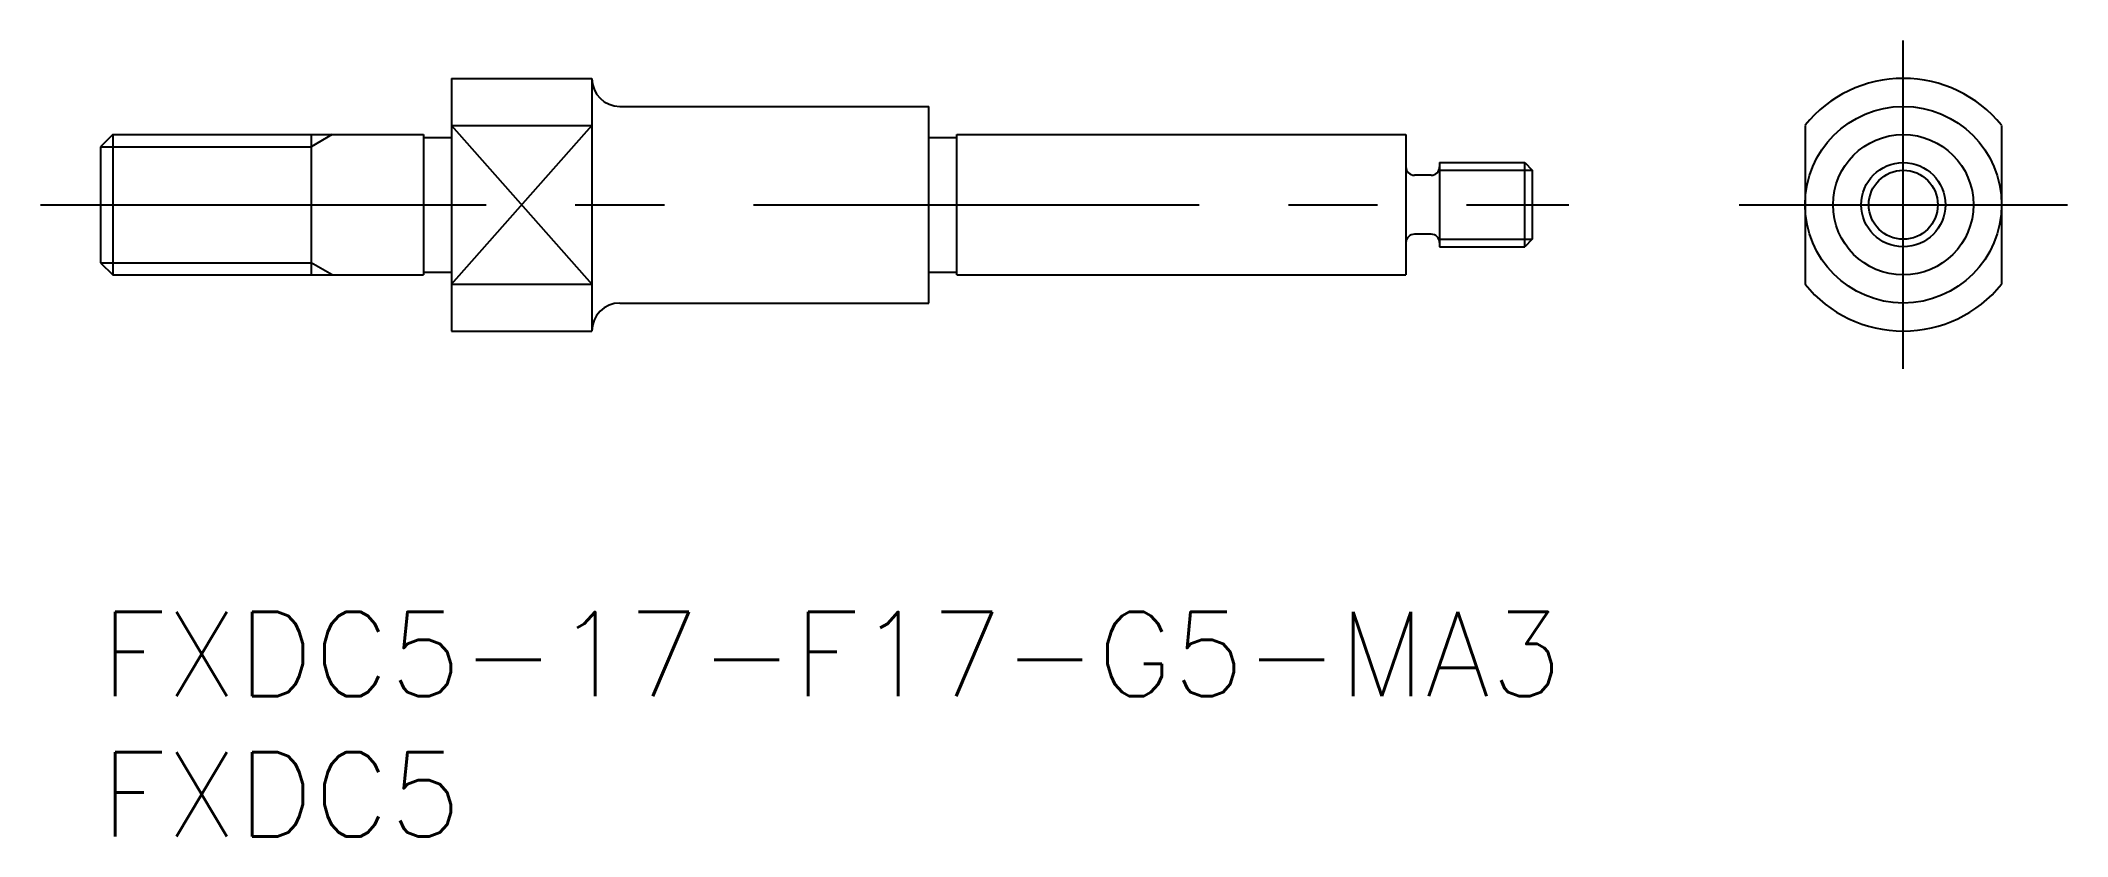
# Model space of a CAD drawing. Extents: x -2.1 to 70.1, y -8 to 20.3.
import ezdxf

# ---------------------------------------------------------------- set-up
doc = ezdxf.new("R2010")
doc.units = 0
doc.header["$LTSCALE"] = 0.5
doc.linetypes.add('CENTER', pattern=[50.8, 31.75, -6.35, 6.35, -6.35])
for name, color, linetype in [('MSM_CENTER', 1, 'CENTER'), ('MSM_CONTINUOUS', 7, 'CONTINUOUS'), ('MSM_NARROW', 5, 'CONTINUOUS'), ('MSM_PART_NUMBER', 7, 'CONTINUOUS')]:
    doc.layers.add(name, color=color, linetype=linetype)
doc.styles.get("Standard").update_dxf_attribs({"font": 'txt.shx', "height": 3, "bigfont": 'bigfont.shx'})

# ---------------------------------------------------------------- blocks, each defined once
blk = doc.blocks.new('*U12')
at = {"layer": 'MSM_PART_NUMBER'}
blk.add_text('FXDC5-17-F17-G5-MA3', height=3, dxfattribs=at).set_placement((0, -3))
blk = doc.blocks.new('*U13')
at = {"layer": 'MSM_PART_NUMBER'}
blk.add_text('FXDC5', height=3, dxfattribs=at).set_placement((0, -8))

msp = doc.modelspace()

# ---------------------------------------------------------------- linework, layer by layer
at = {"layer": 'MSM_CENTER'}
for p, q in [((64.216, 8.652), (64.216, 20.348)), ((-2.14, 14.5), (52.298, 14.5)), ((58.368, 14.5), (70.064, 14.5))]:
    msp.add_line(p, q, dxfattribs=at)
at = {"layer": 'MSM_CONTINUOUS'}
for p, q in [((12.5, 19), (12.5, 10)), ((12.5, 19), (17.5, 19)), ((17.5, 19), (17.5, 10)), ((18.5, 18), (29.5, 18)), ((29.5, 11), (29.5, 18)), ((0.433, 17), (0, 16.567)), ((0.433, 17), (0.433, 12)), ((0.433, 17), (11.5, 17)), ((7.5, 17), (7.5, 12)), ((11.5, 17), (11.5, 12)), ((11.5, 16.9), (12.5, 16.9)), ((12.5, 17.328), (17.5, 17.328)), ((29.5, 16.9), (30.5, 16.9)), ((30.5, 17), (46.5, 17)), ((30.5, 12), (30.5, 17)), ((46.5, 17), (46.5, 12)), ((60.716, 17.328), (60.716, 11.672)), ((67.716, 17.328), (67.716, 11.672)), ((0, 16.567), (0, 12.433)), ((47.7, 16), (47.7, 13)), ((47.7, 16), (50.73, 16)), ((50.73, 16), (51, 15.729)), ((50.73, 13), (50.73, 16)), ((47.4, 15.55), (46.8, 15.55)), ((51, 15.729), (51, 13.27)), ((47.4, 13.45), (46.8, 13.45)), ((47.7, 13), (50.73, 13)), ((51, 13.27), (50.73, 13)), ((0, 12.433), (0.433, 12)), ((0.433, 12), (11.5, 12)), ((11.5, 12.1), (12.5, 12.1)), ((12.5, 11.672), (17.5, 11.672)), ((29.5, 12.1), (30.5, 12.1)), ((30.5, 12), (46.5, 12)), ((18.5, 11), (29.5, 11)), ((12.5, 10), (17.5, 10))]:
    msp.add_line(p, q, dxfattribs=at)
for radius in [3.5, 2.5, 1.5]:
    msp.add_circle((64.216, 14.5), radius, dxfattribs=at)
for centre, radius, start, end in [((18.5, 19), 1, 180, 270), ((64.216, 14.5), 4.5, 38.94244, 141.05756), ((46.8, 15.85), 0.3, 180, 270), ((47.4, 15.85), 0.3, 270, 0), ((46.8, 13.15), 0.3, 90, 180), ((47.4, 13.15), 0.3, 0, 90), ((64.216, 14.5), 4.5, 218.94244, 321.05756), ((18.5, 10), 1, 90, 180)]:
    msp.add_arc(centre, radius, start, end, dxfattribs=at)
at = {"layer": 'MSM_NARROW'}
for p, q in [((8.25, 17), (7.5, 16.567)), ((12.5, 17.328), (17.5, 11.672)), ((12.5, 11.672), (17.5, 17.328)), ((0, 16.567), (7.5, 16.567)), ((47.7, 15.729), (51, 15.729)), ((47.7, 13.27), (51, 13.27)), ((0, 12.433), (7.5, 12.433)), ((8.25, 12), (7.5, 12.433))]:
    msp.add_line(p, q, dxfattribs=at)
msp.add_circle((64.216, 14.5), 1.229, dxfattribs=at)

# ---------------------------------------------------------------- block references
at = {"layer": 'MSM_CONTINUOUS'}
for name in ['*U12', '*U13']:
    msp.add_blockref(name, (0, 0), dxfattribs=at)

doc.saveas('drawing.dxf')
